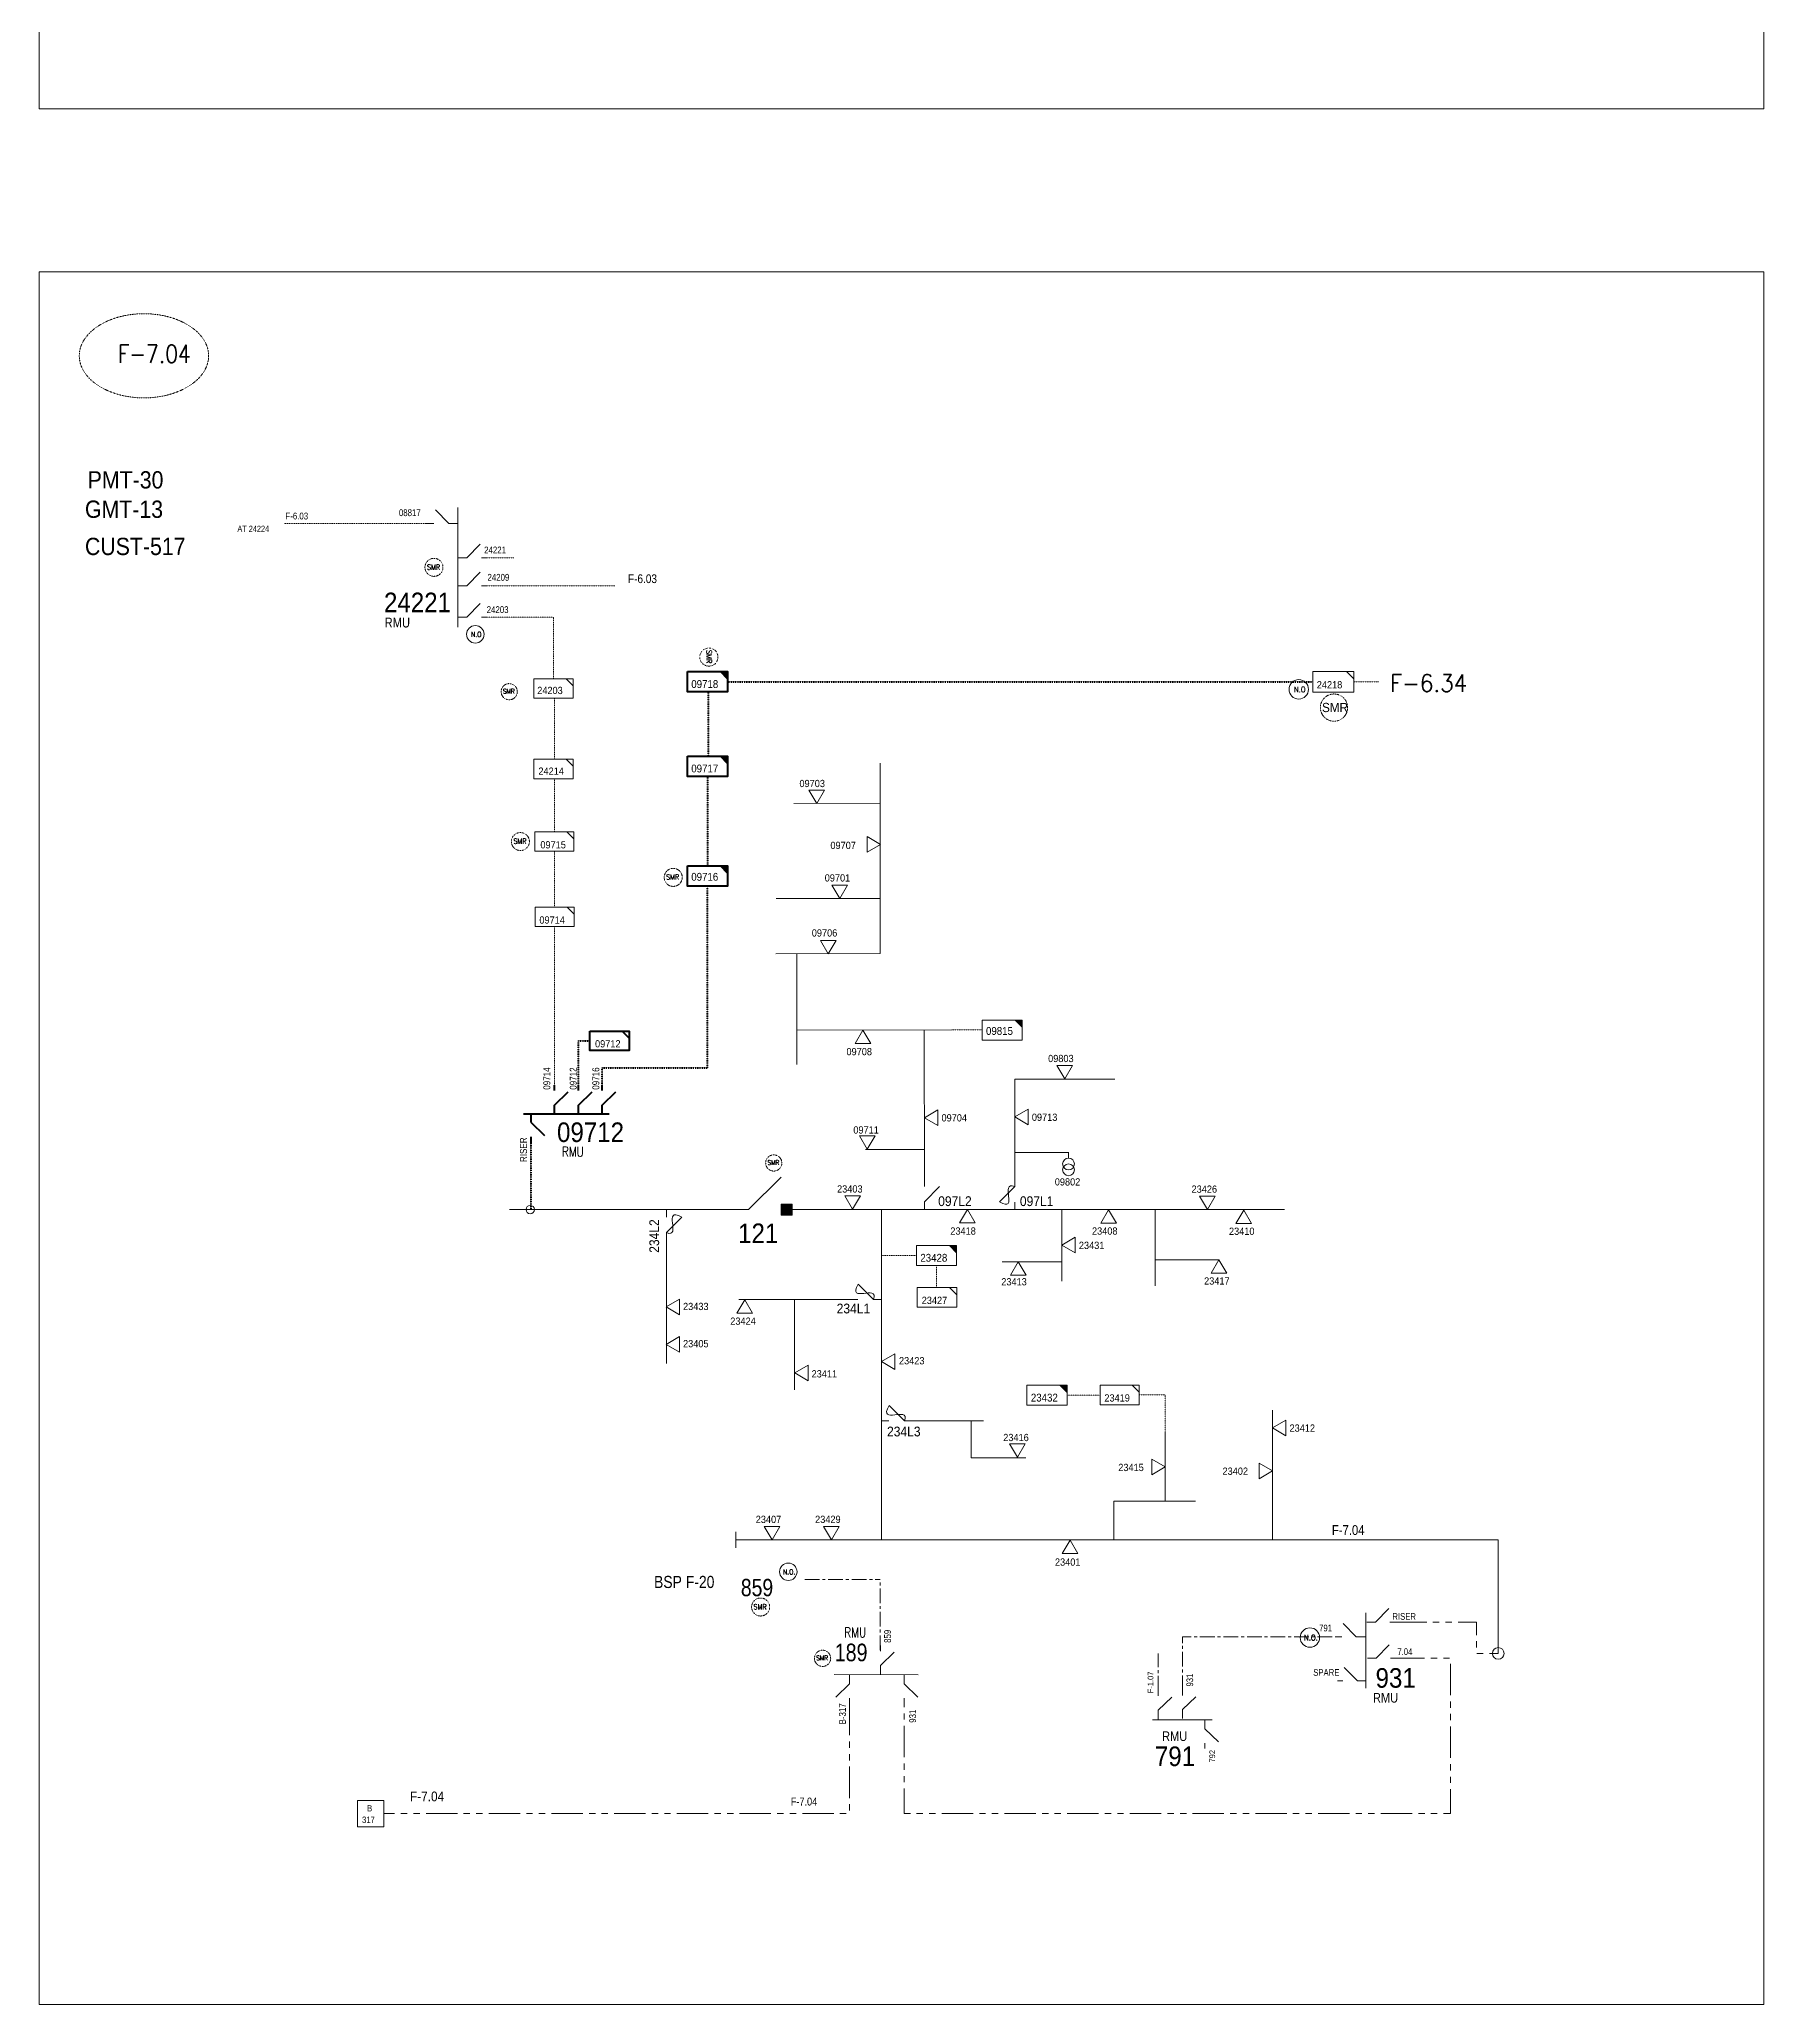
# Model space of a CAD drawing. Header units: metres. Extents: x 65984 to 144644, y -19036 to 23726.
# Drawn here: x 99766 to 100646, y 12265 to 13269 of the extents above; entities that cross this region are included whole.
import ezdxf
from ezdxf.enums import TextEntityAlignment as Align

# ---------------------------------------------------------------- set-up
doc = ezdxf.new("R2010")
doc.units = ezdxf.units.M
doc.header["$MEASUREMENT"] = 0
for name, pattern in [('( Center )', [2, 1.25, -0.25, 0.25, -0.25]), ('( Phantom )', [2.5, 1.25, -0.25, 0.25, -0.25, 0.25, -0.25]), ('DGN Style 3', [0.013877, 0, -0.013877]), ('DGN Style 4', [1.6, 0.8, -0.4, 0, -0.4])]:
    doc.linetypes.add(name, pattern=pattern)
doc.layers.get('0').update_dxf_attribs({"color": 95, "lineweight": 40})
for name, color, linetype, lineweight in [('ABS', 7, 'Continuous', 40), ('ABS NUMBER', 112, 'Continuous', 30), ('d_eos', 111, 'Continuous', 40), ('d_eos no', 121, 'Continuous', 40), ('d_fco', 5, 'Continuous', 40), ('d_fco text', 95, 'Continuous', 40), ('d_oh branch', 94, 'Continuous', 40), ('d_switch', 95, 'Continuous', 40), ('d_tf', 1, 'Continuous', 40), ('d_tf no', 6, 'Continuous', 40), ('d_tf_200', 1, 'Continuous', 40), ('d_ug cable', 95, 'Continuous', 40), ('d_ug main line', 95, 'Continuous', 40), ('d_unit sub', 7, 'Continuous', 40), ('FDR  1  16', 234, 'Continuous', 40), ('fedr no', 95, 'Continuous', 40), ('GRID STATION  04', 7, 'Continuous', 40), ('Level 37', 7, 'Continuous', 0), ('O H MAIN FEEDER', 4, 'Continuous', 100), ('SW N O', 114, 'Continuous', 30)]:
    doc.layers.add(name, color=color, linetype=linetype, lineweight=lineweight)
doc.styles.add('NASKHF', font='naskhf.shx', dxfattribs={"height": 8})
doc.styles.add('Style-Arial', font='arial.ttf')
doc.styles.add('Style-ENGINEERING', font='ENGINEERING.shx')
doc.styles.add('Style-msdefault', font='msdefault.shx')
doc.styles.add('Style-simplex', font='simplex.shx')
doc.styles.add('Style-STANDARD', font='STANDARD.shx')

# ---------------------------------------------------------------- blocks, each defined once
blk = doc.blocks.new('*U893')
at = {"layer": 'SW N O', "color": 3, "lineweight": 13}
blk.add_circle((0, 0), 16.8, dxfattribs=at)
at = {"layer": 'SW N O', "color": 3, "lineweight": 13, "style": 'Style-STANDARD'}
blk.add_text('N.O.', height=9.6, dxfattribs=at).set_placement((1.7, -0.2), align=Align.MIDDLE_CENTER)
blk = doc.blocks.new('FUSE01')
at = {"color": 0, "linetype": 'ByBlock', "lineweight": -2}
blk.add_line((0, -17.15), (0, -22.55), dxfattribs=at)
at = {"color": 0, "linetype": 'ByBlock', "lineweight": -2, "flags": 128}
blk.add_lwpolyline([(0, 0.05), (0, -5.75), (-11.2, -16.95)], dxfattribs=at)
at = {"color": 0, "linetype": 'ByBlock', "lineweight": -2}
blk.add_open_spline([(-11.2, -16.95), (3.4, -25.35), (-11.6, -1.35), (0, -5.75)], degree=3, dxfattribs=at)
blk = doc.blocks.new('TF_8')
at = {"color": 0, "linetype": 'ByBlock', "lineweight": -2}
blk.add_line((6.3, 4.95), (9.9, 1.35), dxfattribs=at)
blk.add_3dface([(-10.1, 4.95), (9.9, 4.95), (9.9, -5.05), (-10.1, -5.05)], dxfattribs=at)
blk = doc.blocks.new('TFU_131')
at = {"layer": 'd_tf_200', "color": 200, "linetype": 'Continuous', "lineweight": 13}
blk.add_line((0, 10), (0, 0), dxfattribs=at)
at = {"layer": 'd_tf_200', "color": 200, "linetype": 'Continuous', "lineweight": 13, "extrusion": (0, 0, -1)}
for centre in [(0, 30), (0, 20)]:
    blk.add_circle(centre, 10, dxfattribs=at)
blk = doc.blocks.new('ABS2_1_1')
at = {"color": 0, "linetype": 'ByBlock', "lineweight": -2, "ltscale": 500}
for q in [(-29900, 43500), (0, 0)]:
    blk.add_line((0, 13600), q, dxfattribs=at)
at = {"color": 0, "linetype": 'ByBlock', "lineweight": -2, "ltscale": 500, "flags": 128}
for points in [[(5000, 43600), (-5000, 43600), (-5000, 53600), (5000, 53600)], [(3791, 49653), (3791, 49653), (3791, 49653)]]:
    blk.add_lwpolyline(points, close=True, dxfattribs=at)
at = {"color": 0, "linetype": 'ByBlock', "lineweight": -2, "ltscale": 500}
for points in [[(5000, 43600), (-5000, 43600), (5000, 53600), (-5000, 53600)], [(3791, 49653), (3791, 49653), (3791, 49653)]]:
    blk.add_solid(points, dxfattribs=at)
blk = doc.blocks.new('*U1127')
at = {"layer": 'd_fco', "color": 7, "linetype": 'Continuous', "lineweight": 13}
blk.add_line((5.5, -5.8), (5.5, -11.1), dxfattribs=at)
at = {"layer": 'd_fco', "color": 7, "linetype": 'Continuous', "lineweight": 13, "extrusion": (0, 0, -1), "flags": 128}
blk.add_lwpolyline([(-5.5, 11.1), (-5.5, 5.4), (5.5, -5.6)], dxfattribs=at)
blk = doc.blocks.new('exist.us-1000kva')
at = {"color": 0, "linetype": 'ByBlock', "lineweight": -2, "flags": 128}
blk.add_lwpolyline([(40, 12.9), (32.8, 20), (40, 20)], close=True, dxfattribs=at)
at = {"color": 0, "linetype": 'ByBlock', "lineweight": -2, "extrusion": (0, 0, -1)}
blk.add_solid([(-40, 12.9), (-32.8, 20), (-40, 20)], dxfattribs=at)
at = {"color": 0, "linetype": 'ByBlock', "lineweight": -2, "xscale": 2, "yscale": 2}
blk.add_blockref('TF_8', (20.2, 10.1), dxfattribs=at)
blk = doc.blocks.new('TRA1_1094')
at = {"layer": 'd_tf', "color": 200, "linetype": 'Continuous', "lineweight": 13, "ltscale": 0.000351504, "flags": 128}
blk.add_lwpolyline([(10, -17), (0, 0), (-10, -17)], close=True, dxfattribs=at)
blk = doc.blocks.new('TRA1_1093')
at = {"layer": 'd_tf', "color": 200, "linetype": 'Continuous', "lineweight": 13, "ltscale": 0.000351504, "xscale": 1.000046564039523, "yscale": 1.000046564039523, "zscale": 1.000046564039523, "rotation": 180}
blk.add_blockref('TRA1_1094', (0, 0), dxfattribs=at)
blk = doc.blocks.new('TRA1_1096')
at = {"layer": 'd_tf', "color": 200, "linetype": 'Continuous', "lineweight": 13, "ltscale": 0.000351504, "flags": 128}
blk.add_lwpolyline([(10.1, -17), (0.1, 0), (-9.9, -17)], close=True, dxfattribs=at)
blk = doc.blocks.new('TRA1_1095')
at = {"layer": 'd_tf', "color": 200, "linetype": 'Continuous', "lineweight": 13, "ltscale": 0.000351504, "xscale": 1.000046564039523, "yscale": 1.000046564039523, "zscale": 1.000046564039523, "rotation": 180}
blk.add_blockref('TRA1_1096', (0, 0), dxfattribs=at)
blk = doc.blocks.new('*U1430')
at = {"layer": 'SW N O', "color": 3, "lineweight": 13}
blk.add_circle((0, 0), 16.8, dxfattribs=at)
at = {"layer": 'SW N O', "color": 3, "lineweight": 13, "style": 'Style-STANDARD'}
blk.add_text('N.O', height=9.6, dxfattribs=at).set_placement((1.7, -0.2), align=Align.MIDDLE_CENTER)

msp = doc.modelspace()

# ---------------------------------------------------------------- linework, layer by layer
at = {"layer": 'd_eos', "color": 2, "linetype": 'Continuous', "lineweight": 13, "ltscale": 0.638341}
for p, q in [((99974.9, 13021.4), (99968.1, 13028.4)), ((99979.5, 12968.6), (99979.5, 13029.7)), ((99966, 13021.4), (99963.2, 13021.4)), ((99967.4, 13021.4), (99964.6, 13021.4)), ((99979.5, 13021.4), (99974.9, 13021.4)), ((99984.2, 13004), (99991, 13011)), ((99979.5, 13004), (99984.2, 13004)), ((99984.2, 12989.7), (99991, 12996.7)), ((99991.6, 13004), (99994.4, 13004)), ((99979.5, 12989.7), (99984.2, 12989.7)), ((99991.6, 12989.7), (99994.4, 12989.7)), ((99984.2, 12973.7), (99991, 12980.7)), ((99979.5, 12973.7), (99984.2, 12973.7)), ((99991.6, 12973.7), (99994.5, 12973.7)), ((100195.2, 12445.8), (100195.2, 12448.7)), ((100195.2, 12438.4), (100202.2, 12445.2)), ((100171.6, 12433.8), (100214.5, 12433.7)), ((100179.4, 12433.8), (100179.4, 12429.1)), ((100195.2, 12433.7), (100195.2, 12438.4)), ((100207.3, 12433.7), (100207.3, 12429.1)), ((100179.4, 12429.1), (100172.4, 12422.3)), ((100207.3, 12429.1), (100214.3, 12422.3)), ((100179.4, 12421.7), (100179.4, 12418.8)), ((100207.3, 12421.7), (100207.3, 12418.8))]:
    msp.add_line(p, q, dxfattribs=at)
at = {"layer": 'd_eos', "color": 7, "linetype": 'Continuous', "lineweight": 211, "ltscale": 0.638341}
for p, q in [((100028.9, 12732), (100028.9, 12734.8)), ((100041.1, 12732), (100041.1, 12734.8)), ((100053.2, 12732), (100053.2, 12734.8)), ((100028.9, 12724.6), (100035.9, 12731.4)), ((100028.9, 12719.9), (100028.9, 12724.6)), ((100041.1, 12724.6), (100048.1, 12731.4)), ((100041.1, 12719.9), (100041.1, 12724.6)), ((100053.2, 12724.6), (100060.2, 12731.4)), ((100053.2, 12719.9), (100053.2, 12724.6)), ((100056.8, 12719.9), (100013.1, 12719.9)), ((100016.8, 12720.4), (100016.8, 12715.8)), ((100016.8, 12715.8), (100023.8, 12709)), ((100016.8, 12708.3), (100016.8, 12705.5))]:
    msp.add_line(p, q, dxfattribs=at)
at = {"layer": 'd_eos', "color": 7, "linetype": 'Continuous', "lineweight": 13, "ltscale": 0.625574}
for p, q in [((100443, 12465.3), (100443, 12426.9)), ((100447.9, 12460.6), (100454.6, 12467.5)), ((100430.7, 12453), (100428, 12453)), ((100438, 12453), (100431.4, 12459.9)), ((100442.6, 12453), (100438, 12453)), ((100443.4, 12460.6), (100447.9, 12460.6)), ((100455.2, 12460.6), (100458, 12460.6)), ((100448.2, 12442.1), (100454.9, 12449)), ((100438.5, 12430.7), (100431.8, 12437.5)), ((100443.7, 12442.1), (100448.2, 12442.1)), ((100455.5, 12442.1), (100458.3, 12442.1)), ((100337, 12422.9), (100337, 12425.6)), ((100349.4, 12423.2), (100349.4, 12425.9)), ((100349.4, 12415.9), (100356.2, 12422.5)), ((100431.2, 12430.6), (100428.4, 12430.6)), ((100443, 12430.6), (100438.5, 12430.6)), ((100337, 12415.6), (100343.9, 12422.2)), ((100337, 12411), (100337, 12415.6)), ((100349.4, 12411.3), (100349.4, 12415.9)), ((100334, 12410.7), (100364.6, 12410.7)), ((100360.8, 12410.7), (100360.8, 12406.1)), ((100360.8, 12406.1), (100367.7, 12399.4)), ((100360.8, 12398.8), (100360.8, 12396))]:
    msp.add_line(p, q, dxfattribs=at)
at = {"layer": 'd_oh branch', "color": 200, "linetype": 'Continuous', "lineweight": 13}
for p, q in [((100195.1, 12801.9), (100195.1, 12899.2)), ((100151, 12878.6), (100195.1, 12878.7)), ((100195.1, 12830.1), (100142.1, 12830.1)), ((100141.9, 12801.8), (100195.1, 12801.9)), ((100152.5, 12801.8), (100152.5, 12745.2)), ((100152.5, 12762.8), (100231.7, 12762.9)), ((100217.7, 12686.7), (100217.6, 12762.9)), ((100263.8, 12687), (100263.8, 12737.8)), ((100263.8, 12737.8), (100314.8, 12737.8)), ((100217.7, 12701.8), (100187.6, 12701.8)), ((100264.1, 12700.3), (100291.3, 12700.4)), ((100401.4, 12671.2), (100195.7, 12671.2)), ((100287.8, 12634.7), (100287.8, 12671.2)), ((100335.4, 12632.2), (100335.4, 12671.1)), ((100086, 12655.4), (100086, 12592.6)), ((100287.8, 12644.6), (100257.3, 12644.6)), ((100335.4, 12645.6), (100368, 12645.6)), ((100179.9, 12625.3), (100122.9, 12625.3)), ((100151.4, 12579.2), (100151.4, 12625.3)), ((100211.6, 12563.3), (100247.9, 12563.3)), ((100395.3, 12502.6), (100395.3, 12568.8)), ((100340.6, 12522.5), (100340.6, 12557.2)), ((100314.3, 12502.6), (100314.3, 12522.4)), ((100314.3, 12522.4), (100356, 12522.4))]:
    msp.add_line(p, q, dxfattribs=at)
at = {"layer": 'd_oh branch', "color": 200, "linetype": 'Continuous', "lineweight": 13, "flags": 128}
msp.add_lwpolyline([(100241.6, 12563.3), (100241.6, 12544.5), (100269.5, 12544.5)], dxfattribs=at)
at = {"layer": 'd_ug cable', "color": 200, "linetype": 'DGN Style 3', "lineweight": 13}
for p, q in [((99994.4, 13004), (100008.1, 13004)), ((100247.1, 12762.9), (100231.7, 12762.9)), ((100223.9, 12642.6), (100223.9, 12631.6)), ((100290.6, 12576.4), (100307.3, 12576.4)), ((100327.3, 12576.6), (100340.5, 12576.6)), ((100340.6, 12557.2), (100340.5, 12576.6))]:
    msp.add_line(p, q, dxfattribs=at)
at = {"layer": 'd_ug cable', "color": 200, "linetype": 'DGN Style 3', "lineweight": 140}
for p, q in [((100107.4, 12935.6), (100107.4, 12902.7)), ((100117.3, 12940.7), (100415.9, 12940.7)), ((100107, 12892.4), (100107, 12846.7)), ((100016.8, 12705.5), (100016.8, 12671.2))]:
    msp.add_line(p, q, dxfattribs=at)
at = {"layer": 'd_ug cable', "color": 7, "linetype": 'DGN Style 3', "lineweight": 13}
msp.add_line((100449.5, 12940.7), (100436.8, 12940.7), dxfattribs=at)
at = {"layer": 'd_ug cable', "color": 200, "linetype": 'DGN Style 3', "lineweight": 13, "flags": 128}
for points in [[(99890.9, 13021.4), (99890.9, 13021.4), (99963.2, 13021.4)], [(99994.4, 12989.7), (100059.7, 12989.7)], [(100028.4, 12942.2), (100028.4, 12973.7), (99994.5, 12973.7)], [(100028.9, 12932.5), (100028.9, 12901.2)], [(100028.9, 12891), (100028.9, 12864.2)], [(100028.9, 12854.2), (100028.9, 12825.7)], [(100028.9, 12815.7), (100028.9, 12734.8)], [(100195.7, 12647.8), (100213.8, 12647.8)]]:
    msp.add_lwpolyline(points, dxfattribs=at)
at = {"layer": 'd_ug cable', "color": 200, "linetype": 'DGN Style 3', "lineweight": 140, "flags": 128}
for points in [[(100053.2, 12734.8), (100053.2, 12743.5), (100107, 12743.5), (100107, 12836.4)], [(100041.1, 12734.8), (100041.1, 12757.3), (100047, 12757.3)]]:
    msp.add_lwpolyline(points, dxfattribs=at)
at = {"layer": 'd_ug cable', "color": 2, "linetype": 'DGN Style 3', "lineweight": 13}
for centre, radius in [((99967.4, 12999.1), 4.6), ((100005.8, 12935.6), 4.14), ((100426.7, 12927.5), 6.96), ((100011.5, 12859.1), 4.6), ((100089.5, 12840.8), 4.6), ((100140.8, 12695), 4.14), ((100134.1, 12468.3), 4.6), ((100165.7, 12442.1), 4.14)]:
    msp.add_circle(centre, radius, dxfattribs=at)
at = {"layer": 'd_ug cable', "color": 2, "linetype": 'DGN Style 4', "lineweight": 13}
msp.add_circle((100107.7, 12953.3), 4.64, dxfattribs=at)
at = {"layer": 'd_ug main line', "color": 200, "linetype": '( Phantom )', "lineweight": 13, "ltscale": 12.802868, "flags": 128}
for points in [[(100458, 12460.6), (100499.4, 12460.6), (100499.4, 12444.6), (100510.5, 12444.6)], [(100456.9, 12442.1), (100486.1, 12442.1), (100486.1, 12362.8), (100207.3, 12362.8), (100207.3, 12418.8)], [(100179.4, 12418.8), (100179.4, 12362.8), (99941.8, 12362.8)]]:
    msp.add_lwpolyline(points, dxfattribs=at)
at = {"layer": 'FDR  1  16', "color": 55, "linetype": '( Center )', "lineweight": 13, "ltscale": 6}
for p, q in [((100156.6, 12482.4), (100195.1, 12482.4)), ((100195.1, 12446.3), (100195.1, 12482.4)), ((100337, 12425.6), (100337, 12444.6))]:
    msp.add_line(p, q, dxfattribs=at)
at = {"layer": 'FDR  1  16', "color": 200, "linetype": '( Center )', "lineweight": 13, "ltscale": 6, "flags": 128}
msp.add_lwpolyline([(100349.4, 12425.9), (100349.4, 12453), (100428.2, 12453)], dxfattribs=at)
at = {"layer": 'fedr no', "color": 82, "linetype": 'DGN Style 3', "lineweight": 13, "true_color": 0x1dc70e}
msp.add_ellipse((99819.4, 13107.1), major_axis=(33, 0), ratio=0.651175, dxfattribs=at)
at = {"layer": 'GRID STATION  04', "color": 121, "linetype": 'Continuous', "lineweight": 13, "ltscale": 0.482743, "flags": 128}
msp.add_lwpolyline([(99928.4, 12369.5), (99941.8, 12369.5), (99941.8, 12356.1), (99928.4, 12356.1)], close=True, dxfattribs=at)
at = {"layer": 'O H MAIN FEEDER', "color": 200, "lineweight": 13, "ltscale": 0.426762}
for p, q in [((100121.4, 12671.2), (100006, 12671.2)), ((100195.7, 12671.2), (100149.1, 12671.2)), ((100195.7, 12671.2), (100195.7, 12610.9)), ((100195.7, 12659.4), (100195.8, 12502.6)), ((100121.5, 12502.6), (100510.5, 12502.6)), ((100510.5, 12502.6), (100510.5, 12444.6))]:
    msp.add_line(p, q, dxfattribs=at)
at = {"layer": 'O H MAIN FEEDER', "color": 200, "lineweight": 13, "ltscale": 0.819941}
msp.add_line((100121.5, 12506.7), (100121.5, 12498.5), dxfattribs=at)
at = {"layer": 'O H MAIN FEEDER', "color": 140, "linetype": 'Continuous', "lineweight": 13, "flags": 128}
for points in [[(99766, 13851.7), (100646, 13851.7), (100646, 13233.2), (99766, 13233.2)], [(99766, 13149.9), (100646, 13149.9), (100646, 12265.3), (99766, 12265.3)]]:
    msp.add_lwpolyline(points, close=True, dxfattribs=at)
at = {"layer": 'O H MAIN FEEDER', "color": 200, "lineweight": 13, "ltscale": 0.426762}
msp.add_circle((100016.5, 12671.2), 2.13, dxfattribs=at)
at = {"layer": 'O H MAIN FEEDER', "color": 200, "lineweight": 13, "ltscale": 0.488306}
msp.add_circle((100510.5, 12444.6), 3, dxfattribs=at)

# ---------------------------------------------------------------- block references
at = {"layer": 'ABS', "color": 2, "linetype": 'Continuous', "lineweight": 13, "ltscale": 0.829472, "xscale": 0.000555747191877611, "yscale": 0.000555747191877611, "zscale": 0.0003680335276451397, "rotation": 269.9999999999997}
msp.add_blockref('ABS2_1_1', (100120.4, 12671.2), dxfattribs=at)
at = {"layer": 'd_fco', "color": 7, "linetype": 'Continuous', "lineweight": 13, "xscale": 0.7, "yscale": 0.7}
for name, p, zscale, rotation in [('*U1127', (100221.5, 12679), 0.7, 180), ('FUSE01', (100263.8, 12687), 0.2499179648993302, 359.9999999999999), ('FUSE01', (100086, 12655.4), 0.1195349878656586, 180), ('FUSE01', (100195.7, 12625.3), 0.2499179648993302, 269.9529368111498), ('FUSE01', (100211.5, 12563.3), 0.2499179648993302, 270)]:
    msp.add_blockref(name, p, dxfattribs=dict(at, zscale=zscale, rotation=rotation))
at = {"layer": 'd_tf', "color": 200, "linetype": 'Continuous', "lineweight": 13, "ltscale": 0.000351504, "xscale": 0.4, "yscale": 0.4, "zscale": 0.4}
for name, p, rotation in [('TRA1_1093', (100162.7, 12878.6), 359.9999999999999), ('TRA1_1093', (100195.2, 12857.6), 89.99999999999997), ('TRA1_1093', (100186.3, 12762.8), 180), ('TRA1_1093', (100289.3, 12737.9), 359.9999999999999), ('TRA1_1093', (100217.8, 12718.1), 270), ('TRA1_1093', (100263.8, 12718.5), 270), ('TRA1_1093', (100188.5, 12702), 359.9999999999999), ('TRA1_1093', (100181, 12671.4), 359.9999999999999), ('TRA1_1093', (100362.1, 12671.3), 359.9999999999999), ('TRA1_1093', (100239.6, 12671.2), 180), ('TRA1_1093', (100311.7, 12671), 180), ('TRA1_1095', (100380.6, 12670.9), 180), ('TRA1_1093', (100287.8, 12653.1), 270), ('TRA1_1093', (100265.6, 12644.6), 180), ('TRA1_1093', (100368, 12645.6), 180), ('TRA1_1093', (100085.9, 12621.5), 270), ('TRA1_1093', (100126, 12625.2), 180), ('TRA1_1093', (100085.9, 12602.4), 270), ('TRA1_1093', (100195.8, 12593.6), 270), ('TRA1_1093', (100151.5, 12587.8), 270), ('TRA1_1093', (100265.1, 12544.8), 359.9999999999999), ('TRA1_1093', (100340.6, 12539.8), 89.99999999999997), ('TRA1_1093', (100395.3, 12537.8), 89.99999999999997), ('TRA1_1093', (100139.9, 12502.6), 359.9999999999999), ('TRA1_1093', (100170.2, 12502.6), 359.9999999999999)]:
    msp.add_blockref(name, p, dxfattribs=dict(at, rotation=rotation))
at = {"layer": 'd_tf', "color": 200, "linetype": 'Continuous', "lineweight": 13, "ltscale": 0.000351504, "extrusion": (0, 0, -1), "xscale": 0.4, "yscale": 0.4, "zscale": 0.4}
for p, rotation in [((-100174.5, 12830.1), 359.9999999999999), ((-100168.6, 12801.8), 359.9999999999999), ((-100395.3, 12559.7), 89.99999999999997), ((-100292, 12502.4), 180)]:
    msp.add_blockref('TRA1_1093', p, dxfattribs=dict(at, rotation=rotation))
at = {"layer": 'd_tf_200', "color": 200, "linetype": 'Continuous', "lineweight": 13, "extrusion": (0, 0, -1), "xscale": 0.3, "yscale": 0.3, "zscale": 0.3, "rotation": 179.9219999999999}
msp.add_blockref('TFU_131', (-100291.2, 12700.5), dxfattribs=at)
at = {"layer": 'd_unit sub', "color": 2, "linetype": 'Continuous', "lineweight": 40, "xscale": 0.513187992560043, "yscale": 0.513187992560043, "zscale": 0.4841668605426693}
for p in [(100096.7, 12935.6), (100096.7, 12836.4)]:
    msp.add_blockref('exist.us-1000kva', p, dxfattribs=at)
at = {"layer": 'd_unit sub', "color": 2, "linetype": 'Continuous', "lineweight": 13, "zscale": 0.2499179648993302}
for p, xscale, yscale in [((100426.5, 12940.7), 1.044137963740408, 1.044137963740408), ((100028.5, 12937.3), 0.999671859597321, 0.999671859597321), ((100028.9, 12859.2), 0.999671859597321, 0.999671859597321)]:
    msp.add_blockref('TF_8', p, dxfattribs=dict(at, xscale=xscale, yscale=yscale))
at = {"layer": 'd_unit sub', "color": 200, "linetype": 'Continuous', "lineweight": 13}
for name, p, xscale, yscale, zscale in [('TF_8', (100028.5, 12896.2), 0.999671859597321, 0.999671859597321, 0.2499179648993302), ('TF_8', (100029.1, 12820.7), 0.999671859597321, 0.999671859597321, 0.2499179648993302), ('exist.us-1000kva', (100247.1, 12757.7), 0.513187992560043, 0.513187992560043, 0.4841668605426693), ('exist.us-1000kva', (100213.6, 12642.6), 0.513187992560043, 0.513187992560043, 0.4841668605426693), ('TF_8', (100224.2, 12626.4), 1.007916721862767, 1.007916721862767, 0.2499179648993302), ('exist.us-1000kva', (100270, 12571.3), 0.5131879925597521, 0.5131879925597521, 0.4841668605426693), ('TF_8', (100317.4, 12576.6), 0.999671859597321, 0.999671859597321, 0.2499179648993302)]:
    msp.add_blockref(name, p, dxfattribs=dict(at, xscale=xscale, yscale=yscale, zscale=zscale))
at = {"layer": 'd_unit sub', "color": 200, "linetype": 'Continuous', "lineweight": 40}
for name, p, xscale, yscale, zscale in [('exist.us-1000kva', (100096.7, 12892.4), 0.513187992560043, 0.513187992560043, 0.4841668605426693), ('TF_8', (100057.1, 12757.4), 0.999671859597321, 0.999671859597321, 0.2499179648993302)]:
    msp.add_blockref(name, p, dxfattribs=dict(at, xscale=xscale, yscale=yscale, zscale=zscale))
at = {"layer": 'SW N O', "color": 3, "lineweight": 13}
for name, p, xscale, yscale, zscale in [('*U1430', (99988.5, 12964.9), 0.2655625171879928, 0.2655625171879928, 0.2655625171879928), ('*U1430', (100408.7, 12936.8), 0.2950694635422144, 0.2950694635422144, 0.2950694635422144), ('*U893', (100148.2, 12486.3), 0.265562517187993, 0.265562517187993, 0.265562517187993), ('*U893', (100414.4, 12452.7), 0.2950694635422144, 0.2950694635422144, 0.2950694635422144)]:
    msp.add_blockref(name, p, dxfattribs=dict(at, xscale=xscale, yscale=yscale, zscale=zscale))

# ---------------------------------------------------------------- texts
at = {"layer": 'ABS NUMBER', "color": 2, "lineweight": 13, "style": 'Style-Arial', "width": 0.88}
msp.add_text('121', height=10, dxfattribs=at).set_placement((100122.6, 12664.1), align=Align.TOP_LEFT)
at = {"layer": 'd_eos no', "color": 7, "linetype": 'Continuous', "lineweight": 13, "style": 'Style-Arial', "width": 0.88}
for s, height, p in [('PMT-30', 8.84, (99790.7, 13048.2)), ('GMT-13', 8.84, (99789.3, 13033.2)), ('931', 10, (100447.9, 12437.1)), ('791', 10, (100335.3, 12397.1))]:
    msp.add_text(s, height=height, dxfattribs=at).set_placement(p, align=Align.TOP_LEFT)
at = {"layer": 'd_eos no', "color": 2, "linetype": 'Continuous', "lineweight": 13, "style": 'Style-Arial', "width": 0.88}
for s, height, p in [('CUST-517', 8.84, (99789.3, 13014.2)), ('24221', 10, (99941.9, 12986.2))]:
    msp.add_text(s, height=height, dxfattribs=at).set_placement(p, align=Align.TOP_LEFT)
at = {"layer": 'd_eos no', "color": 7, "linetype": 'Continuous', "lineweight": 140, "style": 'Style-Arial', "width": 0.88}
msp.add_text('09712', height=10, dxfattribs=at).set_placement((100030.2, 12715.7), align=Align.TOP_LEFT)
at = {"layer": 'd_eos no', "color": 2, "linetype": 'Continuous', "lineweight": 13, "ltscale": 0.704125, "style": 'Style-msdefault', "width": 0.833333}
msp.add_text('859', height=8.87, dxfattribs=at).set_placement((100124, 12473.8))
at = {"layer": 'd_eos no', "color": 2, "linetype": 'Continuous', "lineweight": 13, "style": 'Style-msdefault', "width": 0.833333}
msp.add_text('189', height=9, dxfattribs=at).set_placement((100171.9, 12440.6))
at = {"layer": 'd_fco text', "color": 7, "linetype": 'Continuous', "lineweight": 13, "style": 'Style-msdefault', "width": 0.92}
for s, p in [('097L2', (100224.7, 12678)), ('097L1', (100266.4, 12678)), ('234L1', (100172.9, 12623.2)), ('234L3', (100198.6, 12560.4))]:
    msp.add_text(s, height=5, dxfattribs=at).set_placement(p, align=Align.TOP_LEFT)
msp.add_text('234L2', height=5, rotation=90, dxfattribs=at).set_placement((100079.8, 12657.7), align=Align.MIDDLE_CENTER)
at = {"layer": 'd_switch', "color": 251, "linetype": 'Continuous', "lineweight": 30, "style": 'Style-msdefault', "width": 0.857143}
for s, p in [('09714', (100023.2, 12732.4)), ('RISER', (100011.3, 12695.5))]:
    msp.add_text(s, height=3.58, rotation=90, dxfattribs=at).set_placement(p, align=Align.TOP_LEFT)
at = {"layer": 'd_switch', "color": 2, "linetype": 'Continuous', "lineweight": 13, "style": 'Style-msdefault'}
for height, width, p in [(5.03, 0.857143, (100425.6, 12510.1)), (5, 0.9, (99955.2, 12374.1)), (4.06, 0.857143, (100149.5, 12371))]:
    msp.add_text('F-7.04', height=height, dxfattribs=dict(at, width=width)).set_placement(p, align=Align.TOP_LEFT)
at = {"layer": 'd_switch', "color": 111, "linetype": 'Continuous', "lineweight": 13, "style": 'Style-ENGINEERING', "width": 0.857143}
for s, p in [('RISER', (100456.5, 12465.2)), ('791', (100419.1, 12459.3)), ('SPARE', (100416.1, 12436.6))]:
    msp.add_text(s, height=3.43, dxfattribs=at).set_placement(p, align=Align.TOP_LEFT)
at = {"layer": 'd_switch', "color": 2, "linetype": 'Continuous', "lineweight": 13, "style": 'Style-ENGINEERING', "width": 0.857143}
msp.add_text('7.04', height=3.43, dxfattribs=at).set_placement((100466.7, 12447.2), align=Align.TOP_RIGHT)
at = {"layer": 'd_switch', "color": 55, "linetype": 'Continuous', "lineweight": 13, "style": 'Style-msdefault', "width": 0.857143}
msp.add_text('F-1.07', height=2.92, rotation=90, dxfattribs=at).set_placement((100331.6, 12424.3), align=Align.TOP_LEFT)
at = {"layer": 'd_switch', "color": 200, "linetype": 'Continuous', "lineweight": 13, "style": 'Style-ENGINEERING', "width": 0.857143}
msp.add_text('931', height=3.43, rotation=90, dxfattribs=at).set_placement((100354.8, 12427.7))
at = {"layer": 'd_switch', "color": 55, "linetype": 'Continuous', "lineweight": 13, "style": 'Style-msdefault', "width": 0.857143}
msp.add_text('792', height=2.92, rotation=90, dxfattribs=at).set_placement((100363.1, 12395.3), align=Align.TOP_RIGHT)
at = {"layer": 'd_switch', "color": 251, "linetype": 'Continuous', "lineweight": 30, "char_height": 3.576, "attachment_point": 1, "rotation": 90, "style": 'NASKHF'}
for s, insert in [('\\Fmsdefault;\\H1x;\\W0.857143;09712\\P', (100036.7, 12732.4)), ('\\Fmsdefault;\\H1x;\\W0.857143;09716', (100048.2, 12732.4))]:
    msp.add_mtext(s, dxfattribs=dict(at, insert=insert))
at = {"layer": 'd_tf no', "color": 1, "linetype": 'Continuous', "lineweight": 13, "ltscale": 0.81, "style": 'Style-simplex', "width": 0.909091}
msp.add_text('SMR', height=2.7, rotation=270, dxfattribs=at).set_placement((100107.8, 12953.5), align=Align.MIDDLE_CENTER)
at = {"layer": 'd_tf no', "color": 2, "lineweight": 13, "style": 'Style-msdefault', "width": 0.945946}
for s, p in [('24203', (100020.1, 12938.1)), ('24218', (100417.9, 12941)), ('09715', (100021.7, 12859.3))]:
    msp.add_text(s, height=3.7, dxfattribs=at).set_placement(p, align=Align.TOP_LEFT)
at = {"layer": 'd_tf no', "color": 2, "linetype": 'Continuous', "lineweight": 40, "style": 'Style-msdefault', "width": 0.925}
for s, p in [('09718', (100098.7, 12941.5)), ('09716', (100098.7, 12843.1))]:
    msp.add_text(s, height=4, dxfattribs=at).set_placement(p, align=Align.TOP_LEFT)
at = {"layer": 'd_tf no', "color": 1, "linetype": 'Continuous', "lineweight": 40, "style": 'Style-msdefault', "width": 0.945946}
msp.add_text('SMR', height=4.7, dxfattribs=at).set_placement((100420.6, 12929.9), align=Align.TOP_LEFT)
at = {"layer": 'd_tf no', "color": 200, "lineweight": 13, "style": 'Style-msdefault', "width": 0.945946}
for s, p in [('24214', (100020.7, 12896.9)), ('09703', (100153.9, 12890.6)), ('09707', (100169.7, 12859)), ('09701', (100166.8, 12842.4)), ('09714', (100021.2, 12820.9)), ('09708', (100177.9, 12753.7)), ('09711', (100181.4, 12713.7)), ('09704', (100226.4, 12719.9)), ('09713', (100272.5, 12720.2)), ('23403', (100173.1, 12683.6)), ('09802', (100284.2, 12687.2)), ('23426', (100354, 12683.5)), ('23418', (100230.9, 12662.1)), ('23408', (100303.2, 12662.1)), ('23410', (100373.1, 12662)), ('23413', (100256.9, 12636.2)), ('23417', (100360.4, 12636.6)), ('23433', (100094.5, 12623.6)), ('23427', (100216.3, 12626.7)), ('23424', (100118.6, 12616.1)), ('23405', (100094.5, 12604.6)), ('23423', (100204.7, 12595.9)), ('23411', (100160.1, 12589.2)), ('23419', (100309.5, 12576.9)), ('23416', (100257.9, 12556.7)), ('23412', (100404, 12561.5)), ('23402', (100369.8, 12539.5)), ('23407', (100131.6, 12514.9)), ('23429', (100161.9, 12514.9)), ('23401', (100284.3, 12493.1))]:
    msp.add_text(s, height=3.7, dxfattribs=at).set_placement(p, align=Align.TOP_LEFT)
at = {"layer": 'd_tf no', "color": 200, "linetype": 'Continuous', "lineweight": 40, "style": 'Style-msdefault', "width": 0.925}
msp.add_text('09717', height=4, dxfattribs=at).set_placement((100098.7, 12898.4), align=Align.TOP_LEFT)
at = {"layer": 'd_tf no', "color": 200, "lineweight": 13, "style": 'Style-msdefault', "width": 0.945946}
msp.add_text('09706', height=3.7, dxfattribs=at).set_placement((100160.2, 12810.6))
at = {"layer": 'd_tf no', "color": 200, "linetype": 'Continuous', "lineweight": 13, "style": 'Style-msdefault'}
for s, height, width, p in [('09815', 4, 0.925, (100249.1, 12764.4)), ('09803', 3.7, 0.945946, (100280.8, 12750.2)), ('23428', 4, 0.925, (100215.6, 12648.6)), ('23432', 4, 0.925, (100272, 12577.2)), ('23415', 3.7, 0.945946, (100316.6, 12541.4))]:
    msp.add_text(s, height=height, dxfattribs=dict(at, width=width)).set_placement(p, align=Align.TOP_LEFT)
at = {"layer": 'd_tf no', "color": 200, "lineweight": 40, "style": 'Style-msdefault', "width": 0.945946}
msp.add_text('09712', height=3.7, dxfattribs=at).set_placement((100049.6, 12757.7), align=Align.TOP_LEFT)
at = {"layer": 'd_tf no', "color": 1, "linetype": 'Continuous', "lineweight": 40, "ltscale": 0.81, "char_height": 2.643, "attachment_point": 5, "line_spacing_factor": 1.2, "style": 'Style-STANDARD'}
for insert in [(99967.2, 12999.2), (100011.3, 12859.3), (100089.2, 12841), (100133.8, 12468.4)]:
    msp.add_mtext('\\H1x;\\W0.909091;SMR\\P', dxfattribs=dict(at, insert=insert))
at = {"layer": 'd_tf no', "color": 1, "linetype": 'Continuous', "lineweight": 40, "ltscale": 0.729, "char_height": 2.379, "attachment_point": 5, "line_spacing_factor": 1.2, "style": 'Style-STANDARD'}
for insert in [(100005.6, 12935.8), (100140.6, 12695.2), (100165.5, 12442.3)]:
    msp.add_mtext('\\H1x;\\W0.909091;SMR\\P', dxfattribs=dict(at, insert=insert))
at = {"layer": 'd_tf no', "color": 200, "lineweight": 13, "insert": (100296.5, 12654.8), "char_height": 3.7, "width": 15, "attachment_point": 1, "style": 'NASKHF'}
msp.add_mtext('\\Fmsdefault;\\H1x;\\W0.945946;23431', dxfattribs=at)
at = {"layer": 'fedr no', "color": 6, "linetype": 'Continuous', "lineweight": 13, "style": 'Style-STANDARD', "width": 0.909091}
msp.add_text('F-7.04', height=9.19, dxfattribs=at).set_placement((99824.7, 13108.1), align=Align.MIDDLE_CENTER)
at = {"layer": 'fedr no', "color": 55, "linetype": 'Continuous', "lineweight": 13, "insert": (100475, 12940), "char_height": 8.85, "attachment_point": 5, "style": 'Style-STANDARD'}
msp.add_mtext('F-6.34', dxfattribs=at)
at = {"layer": 'GRID STATION  04', "color": 121, "linetype": 'Continuous', "lineweight": 13, "style": 'Style-msdefault', "width": 0.888889}
for s, p in [('B', (99933.3, 12367.2)), ('317', (99930.7, 12361.3))]:
    msp.add_text(s, height=3.28, dxfattribs=at).set_placement(p, align=Align.TOP_LEFT)
at = {"layer": 'Level 37', "color": 2, "linetype": 'Continuous', "lineweight": 13, "width": 0.854701}
for style, p in [('Style-msdefault', (99948.7, 12970.9)), ('Style-STANDARD', (100182.4, 12455.3))]:
    msp.add_text('RMU', height=4.99, dxfattribs=dict(at, style=style)).set_placement(p, align=Align.MIDDLE_CENTER)
at = {"layer": 'Level 37', "color": 55, "linetype": 'Continuous', "lineweight": 13, "style": 'Style-msdefault', "width": 0.857143}
msp.add_text('BSP F-20', height=6.2, dxfattribs=at).set_placement((100079.7, 12484.2), align=Align.TOP_LEFT)
at = {"layer": 'Level 37', "color": 7, "linetype": 'Continuous', "lineweight": 13, "style": 'Style-msdefault', "width": 0.857143}
for s, p in [('859', (100197.1, 12450)), ('931', (100209.9, 12409.2))]:
    msp.add_text(s, height=3.5, rotation=90, dxfattribs=at).set_placement(p, align=Align.TOP_LEFT)
at = {"layer": 'Level 37', "color": 7, "linetype": 'Continuous', "lineweight": 13, "style": 'Style-msdefault'}
for s, height, rotation, width, p in [('RMU', 4.9, 0.0004, 0.86, (100459.4, 12424.4)), ('B-317', 3.5, 90, 0.857143, (100174.1, 12419.1)), ('RMU', 4.9, 0.0004, 0.86, (100351.8, 12404.8))]:
    msp.add_text(s, height=height, rotation=rotation, dxfattribs=dict(at, width=width)).set_placement(p, align=Align.TOP_RIGHT)
at = {"layer": 'Level 37', "color": 2, "linetype": 'Continuous', "lineweight": 13, "insert": (99891.6, 13023.5), "char_height": 3.5, "attachment_point": 7, "rotation": 0.0038, "style": 'NASKHF'}
msp.add_mtext('\\Fmsdefault;\\H1x;\\W0.857143;F-6.03 ', dxfattribs=at)
at = {"layer": 'Level 37', "color": 7, "linetype": 'Continuous', "lineweight": 13, "char_height": 3.5, "attachment_point": 7, "rotation": 0.0038, "style": 'NASKHF'}
for s, insert in [('\\Fmsdefault;\\H1x;\\W0.857143;08817\\P', (99949.5, 13025.2)), ('\\Fmsdefault;\\H1x;\\W0.857143;24221\\P', (99993, 13006.2)), ('\\Fmsdefault;\\H1x;\\W0.857143;24209\\P', (99994.7, 12992.2)), ('\\Fmsdefault;\\H1x;\\W0.857143;24203', (99994.3, 12975.7))]:
    msp.add_mtext(s, dxfattribs=dict(at, insert=insert))
at = {"layer": 'Level 37', "color": 2, "linetype": 'Continuous', "lineweight": 13, "ltscale": 0.9, "insert": (99867.1, 13017.2), "char_height": 3.15, "attachment_point": 7, "rotation": 0.0038, "style": 'NASKHF'}
msp.add_mtext('\\Fmsdefault;\\H1x;\\W0.857143;AT 24224', dxfattribs=at)
at = {"layer": 'Level 37', "color": 2, "linetype": 'Continuous', "lineweight": 13, "ltscale": 1.184459, "insert": (100081.2, 12991), "char_height": 4.468, "attachment_point": 9, "rotation": 0.0045, "style": 'NASKHF'}
msp.add_mtext('\\Fmsdefault;\\H1x;\\W0.857143; F-6.03', dxfattribs=at)
at = {"layer": 'Level 37', "color": 7, "linetype": 'Continuous', "lineweight": 53, "insert": (100038.3, 12700.8), "char_height": 4.993, "width": 39.26, "attachment_point": 5, "line_spacing_factor": 0.6, "style": 'Style-STANDARD'}
msp.add_mtext('\\H1x;\\W0.854701;RMU', dxfattribs=at)

doc.saveas('drawing.dxf')
